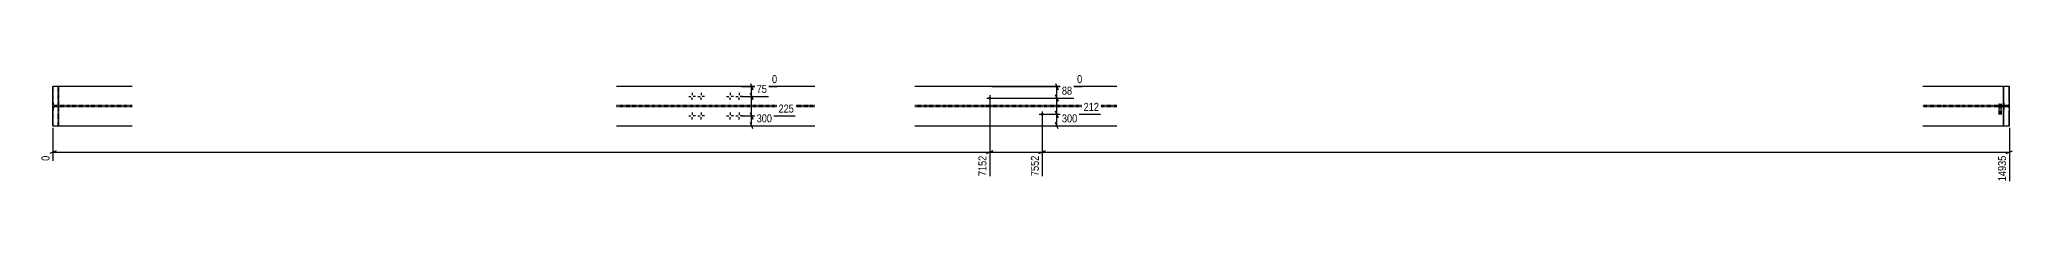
# Model space of a CAD drawing. Header units: millimetres. Extents: x 35 to 40793, y 35 to 1897.
# Drawn here: x 35 to 15097, y 35 to 875 of the extents above; entities that cross this region are included whole.
import ezdxf

# ---------------------------------------------------------------- set-up
doc = ezdxf.new("R2010")
doc.units = ezdxf.units.MM
doc.linetypes.add('DXK_LINE_DOT2', pattern=[3.9198, 1.9599, -1.9599])
doc.layers.add('MÅLSÆTNING', color=7, linetype='Continuous')
doc.layers.add('STÅL', color=7, linetype='Continuous')
doc.styles.add('Arial Narrow', font='ARIALN.TTF', dxfattribs={"height": 0.2})

msp = doc.modelspace()

# ---------------------------------------------------------------- hatches: boundary and pattern name
at = {"layer": 'STÅL', "linetype": 'Continuous'}
for points in [[(7300, 684, -1), (7278, 684, -1)], [(7700, 560, -1), (7678, 560, -1)]]:
    msp.add_hatch(color=3, dxfattribs=at).paths.add_polyline_path(points)

# ---------------------------------------------------------------- linework, layer by layer
at = {"layer": 'MÅLSÆTNING', "color": 7, "linetype": 'Continuous'}
for p, q in [((5393, 772), (5666, 772)), ((5462, 796), (5481, 748)), ((5471, 697), (5471, 772)), ((7305, 772), (7995, 772)), ((7791, 796), (7811, 748)), ((7801, 684), (7801, 772)), ((5393, 697), (5600, 697)), ((5393, 697), (5600, 697)), ((5481, 673), (5462, 721)), ((5462, 721), (5481, 673)), ((5471, 547), (5471, 697)), ((7289, 668), (7289, 87)), ((7305, 684), (7930, 684)), ((7305, 684), (7930, 684)), ((7811, 660), (7791, 708)), ((7791, 708), (7811, 660)), ((7801, 560), (7801, 684)), ((138, 456), (138, 204)), ((5393, 547), (5805, 547)), ((5393, 547), (5805, 547)), ((5393, 472), (5639, 472)), ((5481, 523), (5462, 571)), ((5462, 571), (5481, 523)), ((5481, 448), (5462, 496)), ((5471, 472), (5471, 547)), ((7305, 472), (7969, 472)), ((7689, 544), (7689, 87)), ((7689, 544), (7689, 87)), ((7705, 560), (8135, 560)), ((7705, 560), (8135, 560)), ((7811, 536), (7791, 584)), ((7791, 584), (7811, 536)), ((7811, 448), (7791, 496)), ((7801, 472), (7801, 560)), ((15073, 456), (15073, 48)), ((162, 280), (114, 261)), ((138, 270), (7289, 270)), ((7265, 261), (7313, 280)), ((7713, 280), (7665, 261)), ((7665, 261), (7713, 280)), ((7689, 270), (15073, 270)), ((15049, 261), (15097, 280))]:
    msp.add_line(p, q, dxfattribs=at)
at = {"layer": 'STÅL', "color": 2, "linetype": 'Continuous'}
for p, q in [((742, 772), (138, 772)), ((138, 472), (138, 772)), ((5955, 772), (4439, 772)), ((8260, 772), (6718, 772)), ((15073, 772), (14411, 772)), ((15029, 472), (15029, 772)), ((15031, 655), (15031, 772)), ((15070, 655), (15070, 772)), ((15073, 472), (15073, 772)), ((15032, 645), (15031, 655)), ((15032, 636), (15032, 645)), ((15033, 631), (15032, 636)), ((15032, 608), (15033, 614)), ((15032, 599), (15032, 608)), ((15035, 628), (15033, 631)), ((15033, 614), (15035, 616)), ((15067, 628), (15035, 628)), ((15067, 616), (15035, 616)), ((15068, 631), (15067, 628)), ((15067, 616), (15068, 614)), ((15069, 636), (15068, 631)), ((15068, 614), (15069, 608)), ((15070, 645), (15069, 636)), ((15069, 608), (15070, 599)), ((15070, 655), (15070, 645)), ((138, 472), (742, 472)), ((4439, 472), (5955, 472)), ((6718, 472), (8260, 472)), ((14411, 472), (15073, 472)), ((15031, 589), (15032, 599)), ((15031, 472), (15031, 589)), ((15070, 599), (15070, 589)), ((15070, 472), (15070, 589))]:
    msp.add_line(p, q, dxfattribs=at)
at = {"layer": 'STÅL', "color": 7, "linetype": 'DXK_LINE_DOT2'}
for p, q in [((140, 655), (140, 772)), ((179, 655), (179, 772)), ((182, 472), (182, 772)), ((15073, 772), (15070, 772)), ((140, 655), (141, 645)), ((141, 645), (141, 636)), ((141, 636), (142, 631)), ((142, 614), (141, 608)), ((141, 608), (141, 599)), ((142, 631), (144, 628)), ((144, 616), (142, 614)), ((742, 628), (144, 628)), ((742, 616), (144, 616)), ((176, 628), (177, 631)), ((177, 614), (176, 616)), ((177, 631), (178, 636)), ((178, 608), (177, 614)), ((178, 636), (179, 645)), ((179, 599), (178, 608)), ((179, 645), (179, 655)), ((5955, 628), (4439, 628)), ((5955, 616), (4439, 616)), ((8260, 628), (6718, 628)), ((8260, 616), (6718, 616)), ((15035, 628), (14411, 628)), ((15035, 616), (14411, 616)), ((141, 599), (140, 589)), ((140, 472), (140, 589)), ((179, 589), (179, 599)), ((179, 472), (179, 589)), ((15073, 472), (15070, 472))]:
    msp.add_line(p, q, dxfattribs=at)
at = {"layer": 'STÅL', "color": 3, "linetype": 'Continuous'}
for p, q in [((4991, 697), (5008, 697)), ((5017, 723), (5017, 706)), ((5017, 671), (5017, 689)), ((5043, 697), (5025, 697)), ((5061, 697), (5078, 697)), ((5087, 723), (5087, 706)), ((5087, 671), (5087, 689)), ((5113, 697), (5095, 697)), ((5281, 697), (5298, 697)), ((5307, 723), (5307, 706)), ((5307, 671), (5307, 689)), ((5333, 697), (5315, 697)), ((5351, 697), (5368, 697)), ((5377, 723), (5377, 706)), ((5377, 671), (5377, 689)), ((5403, 697), (5385, 697)), ((7267, 684), (7311, 684)), ((7289, 706), (7289, 662)), ((4991, 547), (5008, 547)), ((5017, 573), (5017, 556)), ((5017, 521), (5017, 539)), ((5043, 547), (5025, 547)), ((5061, 547), (5078, 547)), ((5087, 573), (5087, 556)), ((5087, 521), (5087, 539)), ((5113, 547), (5095, 547)), ((5281, 547), (5298, 547)), ((5307, 573), (5307, 556)), ((5307, 521), (5307, 539)), ((5333, 547), (5315, 547)), ((5351, 547), (5368, 547)), ((5377, 573), (5377, 556)), ((5377, 521), (5377, 539)), ((5403, 547), (5385, 547)), ((7667, 560), (7711, 560)), ((7689, 582), (7689, 538))]:
    msp.add_line(p, q, dxfattribs=at)
at = {"layer": 'STÅL', "color": 3, "linetype": 'DXK_LINE_DOT2'}
for p, q in [((14978, 628), (14978, 616)), ((14987, 628), (14987, 616)), ((14991, 643), (14991, 558)), ((14996, 628), (14996, 616)), ((15000, 643), (15000, 558)), ((15004, 628), (15004, 616)), ((15009, 643), (15009, 558)), ((15013, 628), (15013, 616)), ((15022, 628), (15022, 616))]:
    msp.add_line(p, q, dxfattribs=at)

# ---------------------------------------------------------------- next in the draw order: wipeouts: each hides what was drawn before it
at = {"color": 0, "linetype": 'Continuous'}
for points in [[(5678, 785), (5678, 875), (5614, 875), (5614, 785)], [(8008, 785), (8008, 875), (7943, 875), (7943, 785)], [(125, 256), (35, 256), (35, 191), (125, 191)], [(7277, 256), (7187, 256), (7187, 74), (7277, 74)], [(15060, 256), (14970, 256), (14970, 35), (15060, 35)]]:
    msp.add_wipeout(points, dxfattribs=at).dxf.layer = 'MÅLSÆTNING'

# ---------------------------------------------------------------- next in the draw order: linework, layer by layer
at = {"layer": 'MÅLSÆTNING', "color": 7, "linetype": 'Continuous'}
for p, q in [((7289, 668), (7289, 87)), ((7313, 280), (7265, 261)), ((7289, 270), (7689, 270))]:
    msp.add_line(p, q, dxfattribs=at)

# ---------------------------------------------------------------- next in the draw order: texts
at = {"layer": 'MÅLSÆTNING', "color": 3, "linetype": 'Continuous', "style": 'Arial Narrow'}
for p in [(5627, 798), (7956, 798)]:
    msp.add_text('0', height=61.1, dxfattribs=at).set_placement(p)
for s, p in [('0', (112, 204)), ('7152', (7264, 87)), ('14935', (15047, 48))]:
    msp.add_text(s, height=61.1, rotation=90.0002, dxfattribs=at).set_placement(p)

# ---------------------------------------------------------------- next in the draw order: wipeouts: each hides what was drawn before it
at = {"color": 0, "linetype": 'Continuous'}
for points in [[(5601, 710), (5601, 800), (5498, 800), (5498, 710)], [(7931, 697), (7931, 787), (7827, 787), (7827, 697)], [(7677, 256), (7587, 256), (7587, 74), (7677, 74)]]:
    msp.add_wipeout(points, dxfattribs=at).dxf.layer = 'MÅLSÆTNING'

# ---------------------------------------------------------------- next in the draw order: texts
at = {"layer": 'MÅLSÆTNING', "color": 3, "linetype": 'Continuous', "style": 'Arial Narrow'}
for s, p in [('75', (5510, 723)), ('88', (7840, 710))]:
    msp.add_text(s, height=61.1, dxfattribs=at).set_placement(p)
msp.add_text('7552', height=61.1, rotation=90.0002, dxfattribs=at).set_placement((7664, 87))

# ---------------------------------------------------------------- next in the draw order: wipeouts: each hides what was drawn before it
at = {"color": 0, "linetype": 'Continuous'}
for points in [[(5807, 560), (5807, 650), (5664, 650), (5664, 560)], [(8136, 573), (8136, 663), (7994, 663), (7994, 573)]]:
    msp.add_wipeout(points, dxfattribs=at).dxf.layer = 'MÅLSÆTNING'

# ---------------------------------------------------------------- next in the draw order: wipeouts: each hides what was drawn before it
for points in [[(5640, 485), (5640, 575), (5498, 575), (5498, 485)], [(7970, 485), (7970, 575), (7827, 575), (7827, 485)]]:
    msp.add_wipeout(points, dxfattribs=at).dxf.layer = 'MÅLSÆTNING'

# ---------------------------------------------------------------- next in the draw order: texts
at = {"layer": 'MÅLSÆTNING', "color": 3, "linetype": 'Continuous', "style": 'Arial Narrow'}
for s, p in [('225', (5677, 573)), ('212', (8006, 586)), ('300', (5510, 498)), ('300', (7840, 498))]:
    msp.add_text(s, height=61.1, dxfattribs=at).set_placement(p)

doc.saveas('drawing.dxf')
